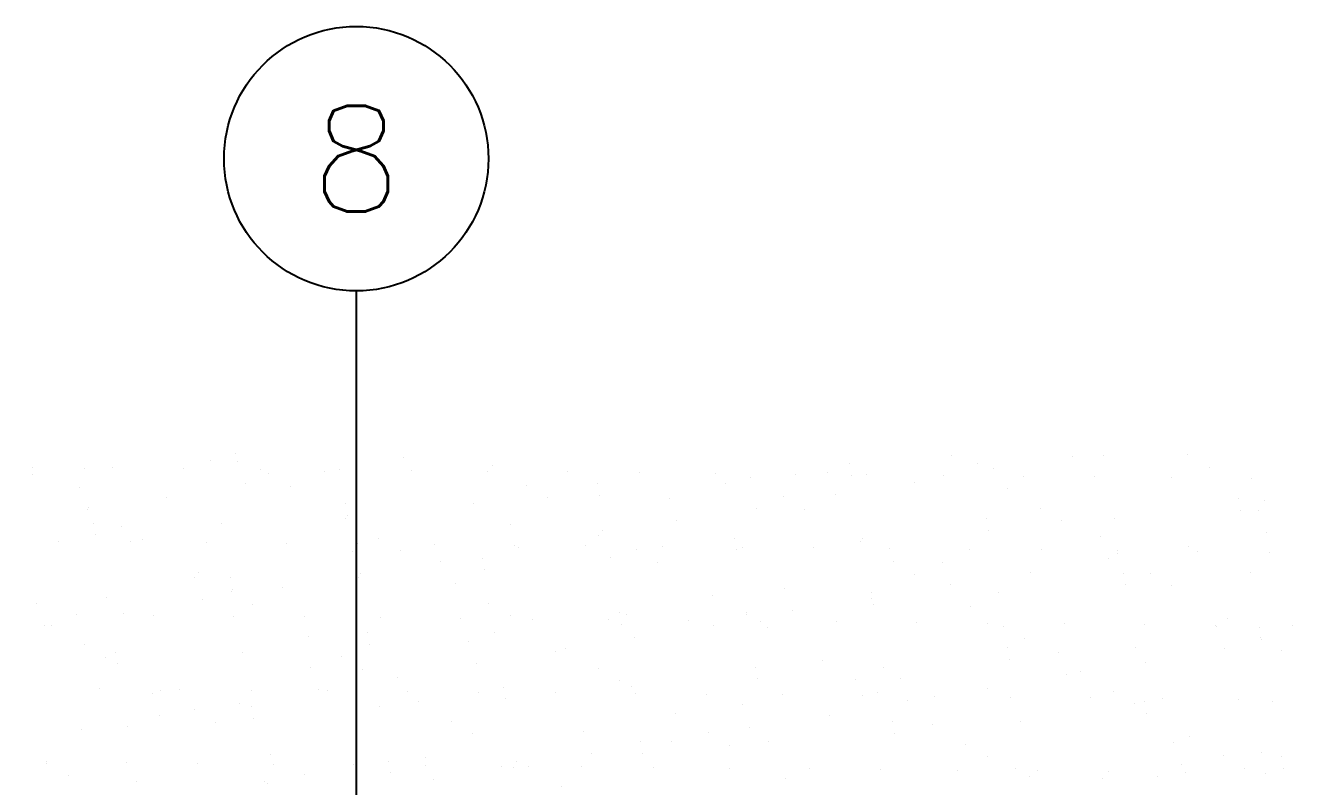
# Model space of a CAD drawing. Header units: millimetres. Extents: x -3 to 53, y -269 to 39.
# Drawn here: x 14.399 to 16.799, y 37.913 to 39.352 of the extents above; entities that cross this region are included whole.
import ezdxf
from ezdxf.enums import TextEntityAlignment as Align
from ezdxf.xclip import XClip

# ---------------------------------------------------------------- set-up
doc = ezdxf.new("R2010")
doc.units = ezdxf.units.MM
doc.header["$LTSCALE"] = 15
doc.header["$XCLIPFRAME"] = 2
for name, pattern in [('ACAD_ISO07W100', [3, 0, -3]), ('PHANTOM', [63.5, 31.75, -6.35, 6.35, -6.35, 6.35, -6.35]), ('PHANTOM2', [1.25, 0.625, -0.125, 0.125, -0.125, 0.125, -0.125])]:
    doc.linetypes.add(name, pattern=pattern)
doc.layers.get('0').update_dxf_attribs({"color": 250})
for name, color, linetype in [('A-EJES', 251, 'PHANTOM'), ('A-MURO BAJO', 251, 'Continuous'), ('DLP_VERDE', 250, 'Continuous')]:
    doc.layers.add(name, color=color, linetype=linetype)
doc.layers.add('A-MUROS', color=252, linetype='Continuous', lineweight=30)
doc.styles.add('R80', font='ARIALN.TTF', dxfattribs={"height": 2.03})
doc.styles.add('ROMANS', font='romans.shx', dxfattribs={"width": 0.8})

# ---------------------------------------------------------------- blocks, each defined once
blk = doc.blocks.new('A$C9f73720c')
at = {"elevation": 0}
blk.add_lwpolyline([(45.2026, 108.5564), (43.9051, 108.9532, 0.296491), (41.8096, 108.3515, 0.064332), (38.2774, 103.0358), (36.426, 103.9326), (36.8007, 104.6647, 0.126155), (37.0866, 105.8476), (37.1355, 105.8513), (37.0755, 106.649), (36.5769, 106.6115), (36.617, 106.0788)], format="xyb", dxfattribs=at)
at = {"layer": 'A-MURO BAJO'}
blk.add_arc((60.7821, 91.9133, 0), 25.1032, 139.01699, 190.85615, dxfattribs=at)
at = {"layer": 'DLP_VERDE', "linetype": 'Continuous'}
for p, q in [((41.0711, 103.2542), (41.0711, 103.2542)), ((41.0239, 103.2419), (41.0239, 103.2419)), ((41.0862, 103.2385), (41.0862, 103.2385)), ((41.1306, 103.2404), (41.1306, 103.2404)), ((41.1674, 103.2337), (41.1674, 103.2337)), ((41.3137, 103.2344), (41.3137, 103.2344)), ((41.0539, 103.2078), (41.0539, 103.2078)), ((41.0759, 103.2049), (41.0759, 103.2049)), ((41.3523, 103.2023), (41.3523, 103.2023)), ((40.9814, 103.1719), (40.9814, 103.1719)), ((41.1949, 103.1892), (41.1949, 103.1892)), ((41.2989, 103.1755), (41.2989, 103.1755)), ((41.3209, 103.1726), (41.3209, 103.1726)), ((41.3179, 103.1708), (41.3179, 103.1708)), ((41.4399, 103.1569), (41.4399, 103.1569)), ((40.9469, 103.1404), (40.9469, 103.1404)), ((41.5439, 103.1432), (41.5439, 103.1432)), ((41.566, 103.1403), (41.566, 103.1403)), ((41.1268, 103.1048), (41.1268, 103.1048)), ((41.2641, 103.1215), (41.2641, 103.1215)), ((41.3171, 103.0992), (41.3171, 103.0992)), ((41.5258, 103.1083), (41.5258, 103.1083)), ((41.5648, 103.1043), (41.5648, 103.1043)), ((40.9785, 103.0978), (40.9785, 103.0978)), ((41.1129, 103.0903), (41.1129, 103.0903)), ((41.2702, 103.0966), (41.2702, 103.0966)), ((41.2727, 103.0973), (41.2727, 103.0973)), ((41.4165, 103.0973), (41.4165, 103.0973)), ((41.5453, 103.0696), (41.5453, 103.0696)), ((41.1743, 103.0392), (41.1743, 103.0392)), ((41.5108, 103.0381), (41.5108, 103.0381)), ((41.1399, 103.0077), (41.1399, 103.0077)), ((40.9018, 102.9877), (40.9018, 102.9877)), ((41.4571, 102.9888), (41.4571, 102.9888)), ((40.935, 102.96), (40.935, 102.96)), ((41.0207, 102.972), (41.0207, 102.972)), ((41.0813, 102.9607), (41.0813, 102.9607)), ((41.0862, 102.9585), (41.0862, 102.9585)), ((41.1248, 102.9583), (41.1248, 102.9583)), ((41.1468, 102.9554), (41.1468, 102.9554)), ((41.2296, 102.9677), (41.2296, 102.9677)), ((41.3731, 102.9595), (41.3731, 102.9595)), ((41.4592, 102.9561), (41.4592, 102.9561)), ((41.5036, 102.958), (41.5036, 102.958)), ((41.5194, 102.9602), (41.5194, 102.9602)), ((40.8864, 102.9311), (40.8864, 102.9311)), ((41.0462, 102.9381), (41.0462, 102.9381)), ((41.0906, 102.94), (41.0906, 102.94)), ((41.2658, 102.9397), (41.2658, 102.9397)), ((41.2994, 102.9491), (41.2994, 102.9491)), ((41.3698, 102.926), (41.3698, 102.926)), ((41.3918, 102.9231), (41.3918, 102.9231)), ((41.5108, 102.9075), (41.5108, 102.9075)), ((41.3673, 102.9066), (41.3673, 102.9066)), ((40.9964, 102.8762), (40.9964, 102.8762)), ((41.3329, 102.875), (41.3329, 102.875)), ((40.962, 102.8447), (40.962, 102.8447)), ((40.8944, 102.8311), (40.8944, 102.8311)), ((41.0379, 102.8229), (41.0379, 102.8229)), ((41.1842, 102.8236), (41.1842, 102.8236)), ((41.2791, 102.8258), (41.2791, 102.8258)), ((41.3324, 102.8306), (41.3324, 102.8306)), ((41.4759, 102.8224), (41.4759, 102.8224)), ((40.9082, 102.7954), (40.9082, 102.7954)), ((41.0729, 102.7899), (41.0729, 102.7899)), ((41.2327, 102.7969), (41.2327, 102.7969)), ((41.2771, 102.7988), (41.2771, 102.7988)), ((41.4859, 102.8079), (41.4859, 102.8079)), ((40.8642, 102.7808), (40.8642, 102.7808)), ((40.8466, 102.7548), (40.8466, 102.7548)), ((40.9506, 102.7411), (40.9506, 102.7411)), ((41.1894, 102.7435), (41.1894, 102.7435)), ((40.9726, 102.7382), (40.9726, 102.7382)), ((41.0916, 102.7225), (41.0916, 102.7225)), ((40.8184, 102.7131), (40.8184, 102.7131)), ((40.9972, 102.694), (40.9972, 102.694)), ((41.1549, 102.712), (41.1549, 102.712)), ((41.1956, 102.7088), (41.1956, 102.7088)), ((41.2177, 102.7059), (41.2177, 102.7059)), ((41.4353, 102.6935), (41.4353, 102.6935)), ((40.849, 102.687), (40.849, 102.687)), ((41.1407, 102.6858), (41.1407, 102.6858)), ((41.287, 102.6865), (41.287, 102.6865)), ((41.3366, 102.6903), (41.3366, 102.6903)), ((41.4406, 102.6766), (41.4406, 102.6766)), ((41.1012, 102.6627), (41.1012, 102.6627)), ((41.2594, 102.6487), (41.2594, 102.6487)), ((41.4192, 102.6557), (41.4192, 102.6557)), ((40.8464, 102.6307), (40.8464, 102.6307)), ((41.0062, 102.6377), (41.0062, 102.6377)), ((41.0507, 102.6396), (41.0507, 102.6396)), ((41.3823, 102.6108), (41.3823, 102.6108)), ((41.0114, 102.5804), (41.0114, 102.5804)), ((41.3479, 102.5793), (41.3479, 102.5793)), ((40.8055, 102.5492), (40.8055, 102.5492)), ((40.9518, 102.5499), (40.9518, 102.5499)), ((40.977, 102.5489), (40.977, 102.5489)), ((41.1001, 102.5569), (41.1001, 102.5569)), ((41.2436, 102.5487), (41.2436, 102.5487)), ((41.3898, 102.5494), (41.3898, 102.5494)), ((40.7764, 102.5239), (40.7764, 102.5239)), ((41.2942, 102.53), (41.2942, 102.53)), ((40.7985, 102.521), (40.7985, 102.521)), ((40.9175, 102.5053), (40.9175, 102.5053)), ((40.9232, 102.4996), (40.9232, 102.4996)), ((40.7798, 102.4785), (40.7798, 102.4785)), ((40.8242, 102.4804), (40.8242, 102.4804)), ((41.0215, 102.4916), (41.0215, 102.4916)), ((41.0329, 102.4895), (41.0329, 102.4895)), ((41.0435, 102.4887), (41.0435, 102.4887)), ((41.1927, 102.4965), (41.1927, 102.4965)), ((41.2372, 102.4985), (41.2372, 102.4985)), ((41.1625, 102.4731), (41.1625, 102.4731)), ((41.2665, 102.4594), (41.2665, 102.4594)), ((41.2885, 102.4565), (41.2885, 102.4565)), ((41.2044, 102.4477), (41.2044, 102.4477)), ((40.7649, 102.4204), (40.7649, 102.4204)), ((40.8334, 102.4174), (40.8334, 102.4174)), ((40.9084, 102.4121), (40.9084, 102.4121)), ((41.0546, 102.4128), (41.0546, 102.4128)), ((41.17, 102.4162), (41.17, 102.4162)), ((41.2029, 102.4198), (41.2029, 102.4198)), ((41.3464, 102.4116), (41.3464, 102.4116)), ((40.799, 102.3858), (40.799, 102.3858)), ((41.1162, 102.3669), (41.1162, 102.3669)), ((40.7453, 102.3366), (40.7453, 102.3366)), ((40.9663, 102.3373), (40.9663, 102.3373)), ((41.0107, 102.3393), (41.0107, 102.3393)), ((41.2194, 102.3484), (41.2194, 102.3484)), ((40.8064, 102.3303), (40.8064, 102.3303)), ((40.7433, 102.2881), (40.7433, 102.2881)), ((40.8677, 102.2833), (40.8677, 102.2833)), ((41.0264, 102.2847), (41.0264, 102.2847)), ((40.7194, 102.2762), (40.7194, 102.2762)), ((40.8473, 102.2744), (40.8473, 102.2744)), ((40.8693, 102.2715), (40.8693, 102.2715)), ((41.0112, 102.275), (41.0112, 102.275)), ((41.1575, 102.2757), (41.1575, 102.2757)), ((41.3058, 102.2827), (41.3058, 102.2827)), ((40.9883, 102.2559), (40.9883, 102.2559)), ((40.992, 102.2531), (40.992, 102.2531)), ((41.0923, 102.2422), (41.0923, 102.2422)), ((41.1144, 102.2393), (41.1144, 102.2393)), ((41.2333, 102.2236), (41.2333, 102.2236)), ((41.3092, 102.2343), (41.3092, 102.2343)), ((40.9383, 102.2039), (40.9383, 102.2039)), ((40.9929, 102.1892), (40.9929, 102.1892)), ((41.1528, 102.1961), (41.1528, 102.1961)), ((41.1972, 102.1981), (41.1972, 102.1981)), ((40.7398, 102.1781), (40.7398, 102.1781)), ((40.7842, 102.18), (40.7842, 102.18)), ((40.8223, 102.1391), (40.8223, 102.1391)), ((40.9706, 102.1462), (40.9706, 102.1462)), ((41.2194, 102.152), (41.2194, 102.152)), ((40.676, 102.1385), (40.676, 102.1385)), ((40.8485, 102.1216), (40.8485, 102.1216)), ((41.114, 102.1379), (41.114, 102.1379)), ((41.185, 102.1204), (41.185, 102.1204)), ((41.2603, 102.1386), (41.2603, 102.1386)), ((40.8141, 102.0901), (40.8141, 102.0901)), ((41.1312, 102.0712), (41.1312, 102.0712)), ((40.6731, 102.0572), (40.6731, 102.0572)), ((40.6952, 102.0543), (40.6952, 102.0543)), ((41.1794, 102.048), (41.1794, 102.048)), ((40.7603, 102.0408), (40.7603, 102.0408)), ((40.7664, 102.03), (40.7664, 102.03)), ((40.8142, 102.0387), (40.8142, 102.0387)), ((40.9182, 102.025), (40.9182, 102.025)), ((40.9263, 102.0369), (40.9263, 102.0369)), ((40.9402, 102.0221), (40.9402, 102.0221)), ((40.9707, 102.0389), (40.9707, 102.0389)), ((40.6354, 102.0096), (40.6354, 102.0096)), ((40.7788, 102.0013), (40.7788, 102.0013)), ((40.9251, 102.002), (40.9251, 102.002)), ((41.0592, 102.0064), (41.0592, 102.0064)), ((41.0734, 102.0091), (41.0734, 102.0091)), ((41.2169, 102.0008), (41.2169, 102.0008)), ((41.0414, 101.9889), (41.0414, 101.9889)), ((41.1632, 101.9927), (41.1632, 101.9927)), ((41.1852, 101.9898), (41.1852, 101.9898)), ((40.6705, 101.9585), (40.6705, 101.9585)), ((41.007, 101.9574), (41.007, 101.9574)), ((40.6361, 101.927), (40.6361, 101.927)), ((40.9533, 101.9081), (40.9533, 101.9081)), ((40.5824, 101.8778), (40.5824, 101.8778)), ((40.6998, 101.8777), (40.6998, 101.8777)), ((40.7442, 101.8797), (40.7442, 101.8797)), ((40.9529, 101.8888), (40.9529, 101.8888)), ((41.1128, 101.8958), (41.1128, 101.8958)), ((41.1572, 101.8977), (41.1572, 101.8977)), ((40.5899, 101.8654), (40.5899, 101.8654)), ((40.7382, 101.8725), (40.7382, 101.8725)), ((40.8817, 101.8642), (40.8817, 101.8642)), ((41.028, 101.8649), (41.028, 101.8649)), ((41.1762, 101.8719), (41.1762, 101.8719)), ((40.64, 101.8215), (40.64, 101.8215)), ((40.744, 101.8078), (40.744, 101.8078)), ((40.766, 101.8049), (40.766, 101.8049)), ((40.8635, 101.8258), (40.8635, 101.8258)), ((41.2, 101.8247), (41.2, 101.8247)), ((40.8291, 101.7943), (40.8291, 101.7943)), ((40.885, 101.7892), (40.885, 101.7892)), ((40.989, 101.7755), (40.989, 101.7755)), ((41.0111, 101.7726), (41.0111, 101.7726)), ((41.1301, 101.757), (41.1301, 101.757)), ((41.1463, 101.7754), (41.1463, 101.7754)), ((40.7753, 101.7451), (40.7753, 101.7451)), ((40.841, 101.7354), (40.841, 101.7354)), ((40.8863, 101.7366), (40.8863, 101.7366)), ((40.9307, 101.7385), (40.9307, 101.7385)), ((41.1394, 101.7476), (41.1394, 101.7476)), ((40.5177, 101.7205), (40.5177, 101.7205)), ((40.5465, 101.7277), (40.5465, 101.7277)), ((40.6928, 101.7283), (40.6928, 101.7283)), ((40.7264, 101.7296), (40.7264, 101.7296)), ((40.9845, 101.7271), (40.9845, 101.7271)), ((41.1308, 101.7278), (41.1308, 101.7278)), ((41.0565, 101.6932), (41.0565, 101.6932)), ((40.6855, 101.6628), (40.6855, 101.6628)), ((41.0221, 101.6616), (41.0221, 101.6616)), ((40.6511, 101.6313), (40.6511, 101.6313)), ((40.9683, 101.6124), (40.9683, 101.6124)), ((40.5058, 101.5988), (40.5058, 101.5988)), ((40.5698, 101.5906), (40.5698, 101.5906)), ((40.5919, 101.5877), (40.5919, 101.5877)), ((40.6493, 101.5906), (40.6493, 101.5906)), ((40.7956, 101.5912), (40.7956, 101.5912)), ((40.9129, 101.5884), (40.9129, 101.5884)), ((40.9439, 101.5983), (40.9439, 101.5983)), ((41.0728, 101.5954), (41.0728, 101.5954)), ((41.0874, 101.59), (41.0874, 101.59)), ((41.1172, 101.5973), (41.1172, 101.5973)), ((40.4999, 101.5704), (40.4999, 101.5704)), ((40.5974, 101.582), (40.5974, 101.582)), ((40.6598, 101.5774), (40.6598, 101.5774)), ((40.7042, 101.5793), (40.7042, 101.5793)), ((40.7109, 101.572), (40.7109, 101.572)), ((40.8149, 101.5583), (40.8149, 101.5583)), ((40.8369, 101.5554), (40.8369, 101.5554)), ((40.9559, 101.5398), (40.9559, 101.5398)), ((40.8785, 101.5301), (40.8785, 101.5301)), ((41.0599, 101.5261), (41.0599, 101.5261)), ((41.0819, 101.5232), (41.0819, 101.5232)), ((40.5076, 101.4997), (40.5076, 101.4997)), ((40.8441, 101.4986), (40.8441, 101.4986)), ((40.4732, 101.4682), (40.4732, 101.4682)), ((40.4604, 101.4547), (40.4604, 101.4547)), ((40.6087, 101.4617), (40.6087, 101.4617)), ((40.7522, 101.4535), (40.7522, 101.4535)), ((40.7904, 101.4493), (40.7904, 101.4493)), ((40.8984, 101.4541), (40.8984, 101.4541)), ((41.0467, 101.4612), (41.0467, 101.4612)), ((40.4194, 101.4189), (40.4194, 101.4189)), ((40.4777, 101.4201), (40.4777, 101.4201)), ((40.6864, 101.4292), (40.6864, 101.4292)), ((40.8463, 101.4362), (40.8463, 101.4362)), ((40.8907, 101.4381), (40.8907, 101.4381)), ((40.4333, 101.4181), (40.4333, 101.4181)), ((40.4177, 101.3705), (40.4177, 101.3705)), ((40.5367, 101.3548), (40.5367, 101.3548)), ((40.7006, 101.367), (40.7006, 101.367)), ((41.0371, 101.3659), (41.0371, 101.3659)), ((40.6407, 101.3411), (40.6407, 101.3411)), ((40.6627, 101.3382), (40.6627, 101.3382)), ((40.6662, 101.3355), (40.6662, 101.3355)), ((40.7115, 101.3246), (40.7115, 101.3246)), ((40.417, 101.3169), (40.417, 101.3169)), ((40.5632, 101.3176), (40.5632, 101.3176)), ((40.7817, 101.3226), (40.7817, 101.3226)), ((40.855, 101.3164), (40.855, 101.3164)), ((40.8857, 101.3089), (40.8857, 101.3089)), ((40.9078, 101.306), (40.9078, 101.306)), ((40.9833, 101.3166), (40.9833, 101.3166)), ((41.0013, 101.317), (41.0013, 101.317)), ((40.6124, 101.2862), (40.6124, 101.2862)), ((40.6198, 101.277), (40.6198, 101.277)), ((40.6642, 101.2789), (40.6642, 101.2789)), ((40.8729, 101.288), (40.8729, 101.288)), ((41.0268, 101.2903), (41.0268, 101.2903)), ((41.0328, 101.295), (41.0328, 101.295)), ((40.4599, 101.27), (40.4599, 101.27)), ((40.8935, 101.2343), (40.8935, 101.2343)), ((40.5226, 101.204), (40.5226, 101.204)), ((40.3763, 101.188), (40.3763, 101.188)), ((40.5198, 101.1798), (40.5198, 101.1798)), ((40.6661, 101.1804), (40.6661, 101.1804)), ((40.8144, 101.1875), (40.8144, 101.1875)), ((40.8591, 101.2028), (40.8591, 101.2028)), ((40.9578, 101.1792), (40.9578, 101.1792)), ((40.4882, 101.1724), (40.4882, 101.1724)), ((40.3625, 101.1376), (40.3625, 101.1376)), ((40.8054, 101.1535), (40.8054, 101.1535)), ((40.8063, 101.1358), (40.8063, 101.1358)), ((40.8507, 101.1377), (40.8507, 101.1377)), ((40.3933, 101.1178), (40.3933, 101.1178)), ((40.4345, 101.1232), (40.4345, 101.1232)), ((40.4377, 101.1197), (40.4377, 101.1197)), ((40.4665, 101.1239), (40.4665, 101.1239)), ((40.4886, 101.121), (40.4886, 101.121)), ((40.6464, 101.1288), (40.6464, 101.1288)), ((40.6076, 101.1054), (40.6076, 101.1054)), ((40.7116, 101.0917), (40.7116, 101.0917)), ((40.7336, 101.0888), (40.7336, 101.0888)), ((40.7156, 101.0713), (40.7156, 101.0713)), ((40.8526, 101.0731), (40.8526, 101.0731)), ((40.9566, 101.0594), (40.9566, 101.0594)), ((40.3309, 101.0439), (40.3309, 101.0439)), ((40.3447, 101.0409), (40.3447, 101.0409)), ((40.4792, 101.0509), (40.4792, 101.0509)), ((40.6226, 101.0427), (40.6226, 101.0427)), ((40.6812, 101.0397), (40.6812, 101.0397)), ((40.7689, 101.0433), (40.7689, 101.0433)), ((40.9172, 101.0504), (40.9172, 101.0504)), ((40.6274, 100.9905), (40.6274, 100.9905)), ((40.8329, 100.9876), (40.8329, 100.9876)), ((40.5798, 100.9766), (40.5798, 100.9766)), ((40.6242, 100.9785), (40.6242, 100.9785)), ((40.9086, 100.9386), (40.9086, 100.9386)), ((40.8718, 100.9062), (40.8718, 100.9062)), ((40.8742, 100.907), (40.8742, 100.907))]:
    blk.add_line(p, q, dxfattribs=at)
at = {"style": 'R80'}
for height, rotation, p in [(0.09, 0.009, (39.554, 141.0046, 0)), (0.09, 0.009, (45.7984, 139.3226, 0)), (0.09, 0.009, (50.4634, 135.3578, 0)), (0.09, 0.009, (41.9784, 129.0436, 0)), (0.09, 0.009, (37.8409, 128.6089, 0)), (0.09, 0.009, (35.483, 116.3582, 0)), (0.09, 0.009, (38.5607, 113.6321, 0)), (0.09, 0.009, (45.1292, 84.3757, 0)), (0.09, 0.009, (43.9111, 83.9335, 0)), (0.09, 0.009, (43.1485, 83.401, 0)), (0.09, 0.009, (28.0067, 80.1071, 0)), (0.09, 0.009, (44.3753, 79.9046, 0)), (0.09, 0.009, (55.151, 79.2173, 0)), (0.09, 0.009, (38.2608, 76.0049)), (0.09, 0.009, (39.0036, 75.5558)), (0.09, 0.009, (27.5137, 75.2133, 0)), (0.09, 0.009, (27.5137, 75.2133, 0)), (0.09, 0.009, (39.8519, 75.1543)), (0.09, 0.009, (25.3599, 70.2709, 0)), (0.09, 0.009, (32.1646, 69.192, 0)), (0.09, 0.009, (32.1646, 69.192, 0)), (0.09, 0.009, (26.9947, 68.6392, 0)), (0.09, 0.009, (59.8504, 67.3859, 0)), (0.09, 0.009, (24.839, 65.5107, 0)), (0.09, 0.009, (24.839, 65.5107, 0)), (0.09, 0.009, (33.5008, 60.261, 0)), (0.09, 0.009, (33.5008, 60.261, 0)), (0.09, 347.3908, (17.1069, 59.2726, 0)), (0.09, 0.009, (26.4708, 59.2035, 0)), (0.09, 0.009, (26.4708, 59.2035, 0)), (0.09, 0.009, (23.1216, 58.7685, 0)), (0.09, 0.009, (23.1216, 58.7685, 0)), (0.09, 0.009, (27.6632, 55.3959, 0)), (0.09, 0.009, (27.6632, 55.3959, 0)), (0.09, 0.009, (22.2239, 54.9818, 0)), (0.09, 0.009, (22.2239, 54.9818, 0)), (0.09, 0.009, (65.7174, 53.5803, 0)), (0.09, 0.009, (38.377, 51.7166, 0)), (0.09, 0.009, (38.377, 51.7166, 0)), (0.09, 0.009, (21.0294, 51.3767, 0)), (0.09, 0.009, (21.0294, 51.3767, 0)), (0.09, 0.009, (29.4091, 50.8876, 0)), (0.09, 0.009, (29.4091, 50.8876, 0)), (0.09, 0.009, (22.5184, 48.0808, 0)), (0.09, 0.009, (22.5184, 48.0808, 0)), (0.09, 0.009, (32.8305, 47.9478, 0)), (0.09, 0.009, (38.6414, 47.9238, 0)), (0.09, 1.5576, (45.5013, 47.0033, 0)), (0.09, 1.5576, (45.5013, 47.0033, 0)), (0.09, 1.5576, (42.9613, 45.8781, 0)), (0.09, 0.009, (31.2252, 43.4352, 0)), (0.09, 0.009, (31.2252, 43.4352, 0)), (0.09, 0.009, (24.8291, 43.3056, 0)), (0.09, 0.009, (24.8291, 43.3056, 0)), (0.09, 0.009, (28.8684, 42.6092, 0)), (0.09, 0.009, (28.8684, 42.6092, 0)), (0.09, 0.009, (46.0815, 42.4048, 0)), (0.09, 0.009, (19.0307, 42.0559, 0)), (0.09, 0.009, (19.0307, 42.0559, 0)), (0.09, 0.009, (70.9067, 41.0329, 0)), (0.09, 0.009, (22.7765, 38.7407, 0)), (0.09, 0.009, (22.7765, 38.7407, 0)), (0.09, 0.009, (17.8952, 37.4624, 0)), (0.09, 0.009, (17.8952, 37.4624, 0)), (0.09, 0.009, (25.8226, 33.2142, 0)), (0.09, 0.009, (21.5027, 31.2754, 0)), (0.1403, 0.009, (43.0178, 29.8778, 0)), (0.09, 0.009, (24.3978, 29.2659, 0)), (0.09, 0.009, (49.7565, 29.0287, 0)), (0.09, 0.009, (16.51, 28.4123, 0)), (0.09, 0.009, (16.51, 28.4123, 0)), (0.09, 0.009, (40.7946, 24.893, 0)), (0.09, 0.009, (18.1268, 23.6374, 0)), (0.09, 0.009, (20.346, 20.3291, 0)), (0.09, 0.009, (38.3365, 19.4632, 0)), (0.09, 0.009, (18.2869, 15.9828, 0)), (0.09, 0.009, (36.6694, 12.5977, 0)), (0.09, 337.7998, (24.7536, 11.2334, 0)), (0.09, 0.009, (33.5928, 10.3508, 0)), (0.09, 337.7998, (21.6109, 10.1247, 0)), (0.09, 337.7998, (16.5605, 9.5998, 0)), (0.09, 337.7998, (29.9414, 8.9534, 0)), (0.09, 337.7998, (31.6402, 7.9561, 0)), (0.09, 337.7998, (26.736, 7.7966, 0)), (0.09, 337.7998, (32.0288, 7.0232, 0)), (0.09, 0.009, (23.3239, 5.5763, 0)), (0.09, 0.009, (16.5347, 5.5678, 0)), (0.09, 0.009, (34.4718, 3.6379, 0))]:
    blk.add_attdef('N.P.T.+0.00', text='', height=height, rotation=rotation, dxfattribs=at).set_placement(p, align=Align.MIDDLE_CENTER)
for p in [(49.9263, 138.2431, 0), (56.6904, 136.252, 0), (60.5336, 135.5237, 0), (42.6322, 135.1839), (46.2516, 126.9171), (35.1548, 97.8545, 0), (31.2618, 93.9445, 0), (17.9393, 86.8861, 0), (34.7444, 85.6148, 0), (35.5048, 81.4636, 0), (34.6534, 76.9929, 0), (59.6668, 73.2509), (40.4113, 65.8421, 0), (43.5611, 65.2125, 0), (64.4681, 61.3857), (43.9111, 51.4927, 0), (32.9744, 51.0828, 0), (48.0327, 50.0735, 0), (69.3242, 50.0814, 0), (52.9599, 39.4701, 0), (74.4159, 35.7467, 0)]:
    blk.add_attdef('N.P.T.+0.00', text='', height=0.2109, dxfattribs=at).set_placement(p, align=Align.MIDDLE_CENTER)
blk = doc.blocks.new('Ejes_Torre G')
at = {"layer": 'A-EJES', "linetype": 'PHANTOM2', "ltscale": 0.5}
blk.add_lwpolyline([(15.025, 16.65), (15.025, 14.35)], dxfattribs=at)
at = {"layer": 'A-EJES', "linetype": 'Continuous'}
blk.add_circle((15.025, 16.9), 0.25, dxfattribs=at)
at = {"layer": 'A-EJES', "linetype": 'Continuous', "style": 'ROMANS'}
blk.add_text('8', height=0.2, dxfattribs=at).set_placement((15.025, 16.9), align=Align.MIDDLE_CENTER)

msp = doc.modelspace()

# ---------------------------------------------------------------- block references
at = {"linetype": 'ACAD_ISO07W100', "ltscale": 5}
ref = msp.add_blockref('A$C9f73720c', (-94.0043, 47.5864), dxfattribs=dict(at, rotation=286.9770955472961))
XClip(ref).set_block_clipping_path([(53.9739667831, 80.2683385944), (69.3730303047, 130.7085147865), (51.0595701083, 136.2994971771), (35.6605065867, 85.8593209849)])

# ---------------------------------------------------------------- next in the draw order: block references
at = {"layer": 'A-MUROS'}
msp.add_blockref('Ejes_Torre G', (0, 22.2), dxfattribs=at)

doc.saveas('drawing.dxf')
